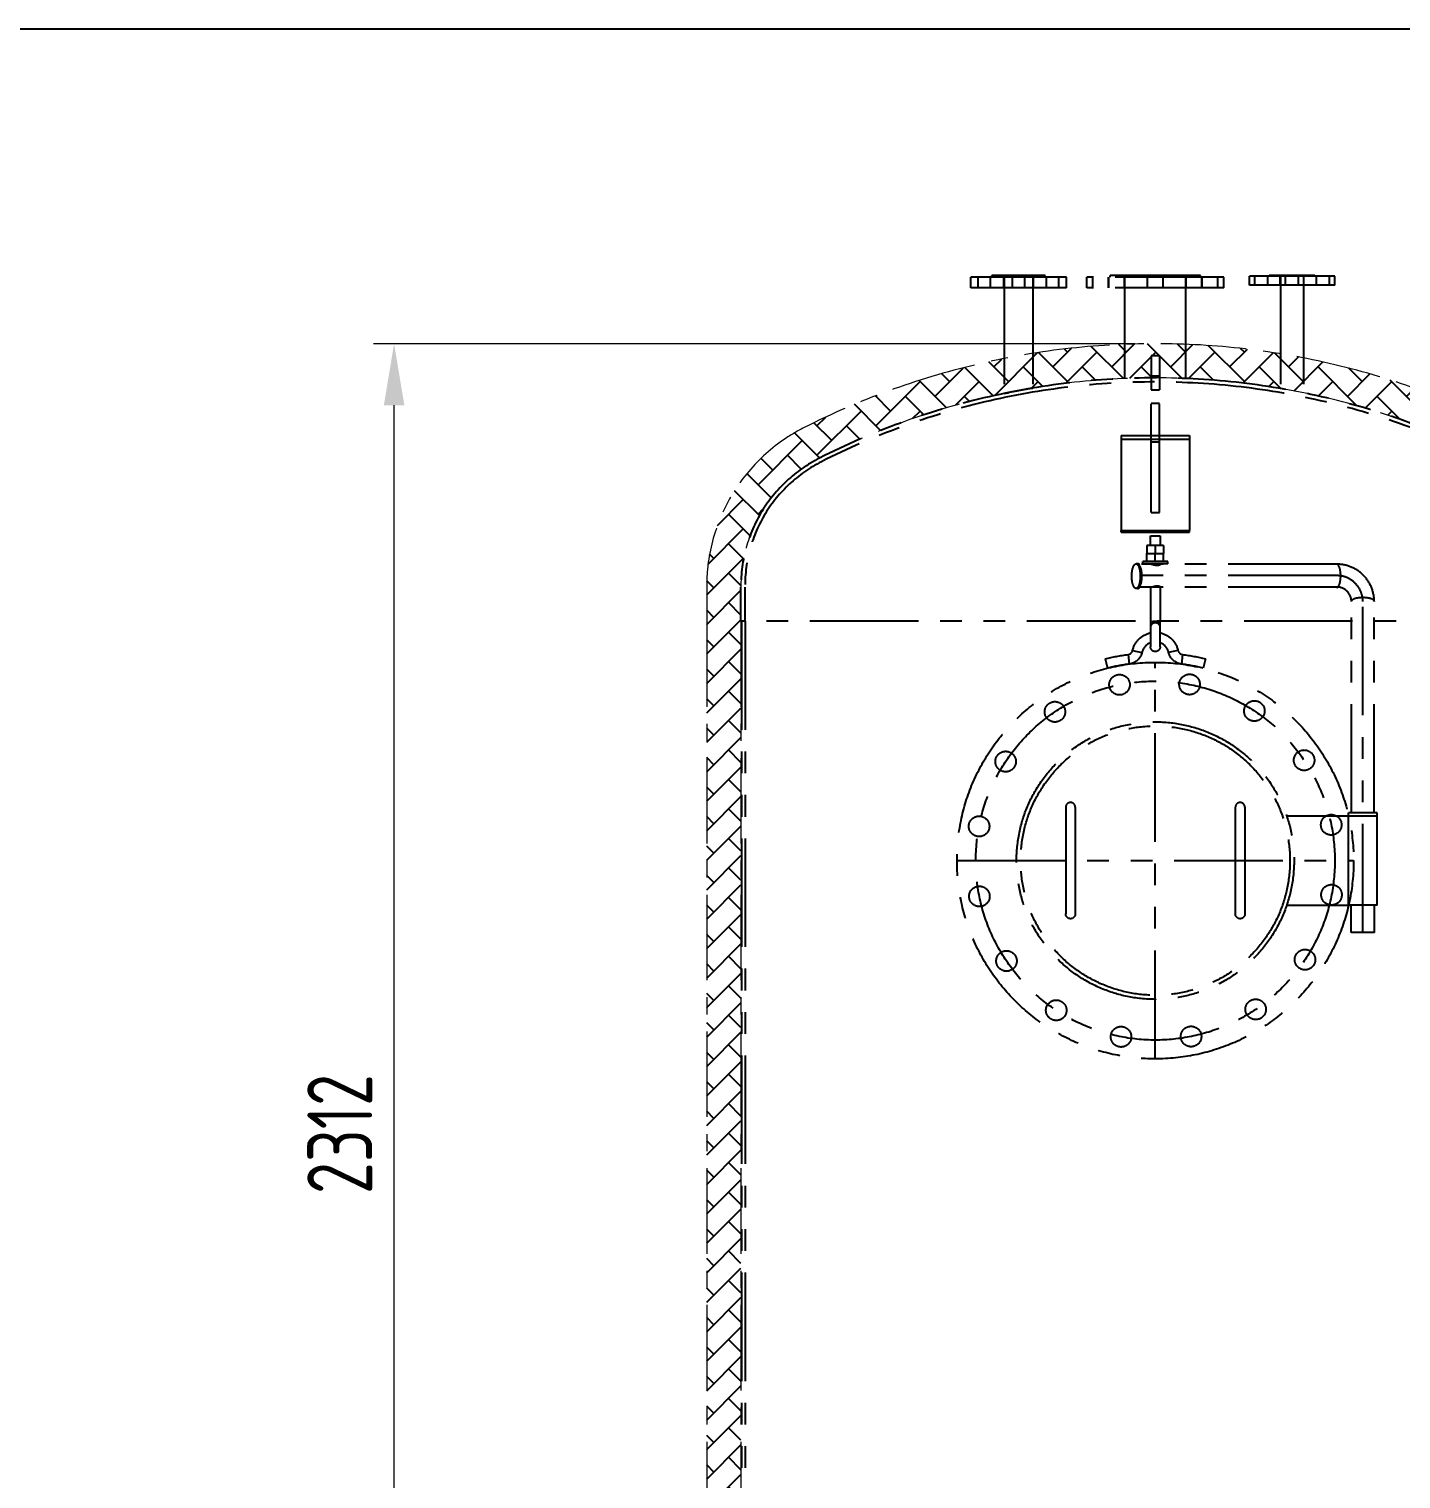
# Model space of a CAD drawing. Header units: millimetres. Extents: x -46397 to 283259, y -8690 to 23983.
# Drawn here: x -17082 to -15076, y 3820 to 5941 of the extents above; entities that cross this region are included whole.
import ezdxf

# ---------------------------------------------------------------- set-up
doc = ezdxf.new("R2010")
doc.units = ezdxf.units.MM
doc.linetypes.add('CENTER', pattern=[2, 1.25, -0.25, 0.25, -0.25])
doc.linetypes.add('PHANTOM', pattern=[63.50000000000001, 31.75, -6.35, 6.35, -6.35, 6.35, -6.35])
doc.layers.get('Defpoints').update_dxf_attribs({"lineweight": 0})
for name, color, linetype, lineweight in [('Dtext', 255, 'Continuous', 20), ('DUONGTAM', 1, 'CENTER', 0), ('PHANTOM 2', 8, 'Continuous', 0)]:
    doc.layers.add(name, color=color, linetype=linetype, lineweight=lineweight)
doc.styles.add('Chu va so', font='arial.ttf')
doc.styles.add('GHI CHÚ 1', font='isocp_IV25.ttf', dxfattribs={"width": 0.8})
doc.styles.add('TCVN', font='arial.ttf')
doc.dimstyles.new('1-30SCALE', dxfattribs={"dimtxt": 75, "dimasz": 75, "dimexe": 37.5, "dimexo": 30, "dimgap": 30, "dimtad": 1, "dimtoh": 1, "dimdec": 0, "dimdsep": 46, "dimtxsty": 'GHI CHÚ 1', "dimcen": 0.09, "dimclrd": 256, "dimclre": 256, "dimclrt": 2, "dimadec": 0, "dimazin": 0, "dimtfac": 1, "dimtdec": 0, "dimtofl": 0, "dimtmove": 0, "dimatfit": 3, "dimfxl": 1, "dimlwd": 0, "dimlwe": 0, "dimarcsym": 0})

# ---------------------------------------------------------------- blocks, each defined once
blk = doc.blocks.new('BO-3')
at = {"color": 251, "linetype": 'PHANTOM', "ltscale": 5, "extrusion": (0, 1, 0)}
for p, q in [((-129.9999999963038, 4981.230927183464), (-269.9999999963038, 4981.230927183464)), ((-269.9999999963038, 4965.230927183464), (-269.9999999963038, 4981.230927183464)), ((-129.9999999963038, 4965.230927183464), (-269.9999999963038, 4965.230927183464)), ((-258.9999999963038, 4965.230927183464), (-258.9999999963038, 4981.230927183464)), ((-240.9999999963038, 4965.230927183464), (-240.9999999963038, 4981.230927183464)), ((-160.9999999963038, 4983.230927183464), (-238.9999999963038, 4983.230927183464)), ((-238.9999999963038, 4981.230927183464), (-238.9999999963038, 4983.230927183464)), ((-221.7499999963038, 4965.230927183464), (-221.7499999963038, 4983.230927183464)), ((-221.0999999963096, 4983.230927183464), (-221.0999999963096, 4810.485748623531)), ((-208.9999999963038, 4965.230927183464), (-208.9999999963038, 4981.230927183464)), ((-190.9999999963038, 4965.230927183464), (-190.9999999963038, 4981.230927183464)), ((-178.899999996298, 4983.230927183464), (-178.899999996298, 4818.394224950793)), ((-178.2499999963038, 4965.230927183464), (-178.2499999963038, 4983.230927183464)), ((-160.9999999963038, 4981.230927183464), (-160.9999999963038, 4983.230927183464)), ((-158.9999999963038, 4965.230927183464), (-158.9999999963038, 4981.230927183464)), ((-140.9999999963038, 4965.230927183464), (-140.9999999963038, 4981.230927183464)), ((-129.9999999963038, 4965.230927183464), (-129.9999999963038, 4981.230927183464)), ((100.0000000036962, 4981.230927183464), (-99.99999999633292, 4981.230927183464)), ((-99.99999999633292, 4965.230927183464), (-99.99999999633292, 4981.230927183464)), ((100.0000000036962, 4965.230927183464), (-99.99999999633292, 4965.230927183464)), ((-91.49999999630381, 4965.230927183464), (-91.49999999630381, 4981.230927183464)), ((-68.49999999630381, 4965.230927183464), (-68.49999999630381, 4981.230927183464)), ((-68.06854249123717, 4965.230927183464), (-68.06854249123717, 4981.230927183464)), ((66.00000000369619, 4983.230927183464), (-65.99999999633292, 4983.230927183464)), ((-65.99999999633292, 4981.230927183464), (-65.99999999633292, 4983.230927183464)), ((-45.06854249123717, 4965.230927183464), (-45.06854249123717, 4981.230927183464)), ((-44.99999999633292, 4965.230927183464), (-44.99999999633292, 4983.230927183464)), ((-44.44999999628635, 4832.320878565234), (-44.44999999628635, 4983.230927183464)), ((-11.49999999630381, 4965.230927183464), (-11.49999999630381, 4981.230927183464)), ((11.50000000369619, 4965.230927183464), (11.50000000369619, 4981.230927183464)), ((44.45000000367872, 4832.320873874947), (44.45000000367872, 4983.230927183464)), ((45.00000000369619, 4965.230927183464), (45.00000000369619, 4983.230927183464)), ((45.06854249862954, 4965.230927183464), (45.06854249862954, 4981.230927183464)), ((66.00000000369619, 4981.230927183464), (66.00000000369619, 4983.230927183464)), ((68.06854249862954, 4965.230927183464), (68.06854249862954, 4981.230927183464)), ((68.50000000369619, 4965.230927183464), (68.50000000369619, 4981.230927183464)), ((91.50000000369619, 4965.230927183464), (91.50000000369619, 4981.230927183464)), ((100.0000000036962, 4965.230927183464), (100.0000000036962, 4981.230927183464)), ((262.5000000036962, 4982.230927183464), (137.5000000036962, 4982.230927183464)), ((137.5000000036962, 4969.230927183464), (137.5000000036962, 4982.230927183464)), ((262.5000000036962, 4969.230927183464), (137.5000000036962, 4969.230927183464)), ((145.5000000036962, 4969.230927183464), (145.5000000036962, 4982.230927183464)), ((164.5000000036962, 4969.230927183464), (164.5000000036962, 4982.230927183464)), ((233.5000000036962, 4983.230927183464), (166.5000000036962, 4983.230927183464)), ((166.5000000036962, 4982.230927183464), (166.5000000036962, 4983.230927183464)), ((182.7500000036962, 4969.230927183464), (182.7500000036962, 4983.230927183464)), ((183.3000000037136, 4983.230927183464), (183.3000000037136, 4817.650045572628)), ((190.5000000036962, 4969.230927183464), (190.5000000036962, 4982.230927183464)), ((209.5000000036962, 4969.230927183464), (209.5000000036962, 4982.230927183464)), ((216.7000000037078, 4983.230927183464), (216.7000000037078, 4811.391199505657)), ((217.2500000036962, 4969.230927183464), (217.2500000036962, 4983.230927183464)), ((233.5000000036962, 4982.230927183464), (233.5000000036962, 4983.230927183464)), ((235.5000000036962, 4969.230927183464), (235.5000000036962, 4982.230927183464)), ((254.5000000036962, 4969.230927183464), (254.5000000036962, 4982.230927183464)), ((262.5000000036962, 4969.230927183464), (262.5000000036962, 4982.230927183464)), ((-5.999999996332917, 4865.989645386075), (-5.999999996332917, 4815.989645386075)), ((6.000000003667083, 4865.989645386075), (-5.999999996332917, 4865.989645386075)), ((6.000000003667083, 4865.989645386075), (6.000000003667083, 4815.989645386075)), ((6.000000003841706, 4835.989645386075), (-5.999999996158294, 4835.989645386075)), ((-5.999999996332917, 4815.989645386075), (6.000000003667083, 4815.989645386075)), ((-5.999999996332917, 4636.731939581961), (-5.999999996332917, 4815.989645386075)), ((6.000000003667083, 4636.731939581961), (6.000000003667083, 4815.989645386075)), ((6.000000003841706, 4795.989645386075), (-5.999999996158294, 4795.989645386075)), ((-49.99999999633292, 4749.434911238273), (-5.999999996332917, 4749.434911238273)), ((-49.99999999633292, 4749.434911238273), (-49.99999999633292, 4720.284192440526)), ((-49.99999999633292, 4743.922801435769), (50.00000000366708, 4743.922801435769)), ((-5.999999996332917, 4749.434911238273), (6.000000003667083, 4749.434911238273)), ((-5.999999996332917, 4740.00050921919), (6.000000003667083, 4740.00050921919)), ((6.000000003667083, 4749.434911238273), (50.00000000366708, 4749.434911238273)), ((50.00000000366708, 4749.434911238273), (50.00000000366708, 4720.284192440526)), ((-49.99999999633292, 4720.284192440526), (-49.99999999633292, 4610.360604277139)), ((50.00000000366708, 4720.284192440526), (50.00000000366708, 4610.360604277139)), ((-5.999999996332917, 4636.731939581961), (6.000000003667083, 4636.731939581961)), ((-49.99999999633292, 4608.062096263788), (-49.99999999633292, 4610.360604277139)), ((-49.99999999633292, 4610.360604277139), (50.00000000366708, 4610.360604277139)), ((-49.99999999633292, 4608.06209626378), (50.00000000366708, 4608.06209626378)), ((50.00000000366708, 4608.062096263788), (50.00000000366708, 4610.360604277139)), ((-12.17113349825377, 4588.616878170191), (-12.17113349825377, 4576.644997531568)), ((-0.01061421743361279, 4588.616878170191), (-12.17113349825377, 4588.616878170191)), ((12.14990506344475, 4588.616878170191), (-0.01061421743361279, 4588.616878170191)), ((-0.01061421743361279, 4588.616878170191), (-0.01061421743361279, 4576.958925838137)), ((12.14990506344475, 4588.616878170191), (12.14990506344475, 4576.958925838137)), ((-25.39864045631839, 4561.702458326987), (-28.2177183185122, 4561.702430618336)), ((18.41670093883295, 4565.313647802881), (-18.41681538231205, 4565.313647802881)), ((-18.41681538231205, 4561.521981136195), (-18.41681538231205, 4565.313647802881)), ((18.41670093883295, 4561.521981136195), (-18.41681538231205, 4561.521981136195)), ((-12.16057650261791, 4576.644997531568), (-12.17113349825377, 4576.644997531568)), ((-12.16057650261791, 4576.958925838137), (-5.72217395529151e-05, 4576.958925838137)), ((-12.16057650261791, 4565.313647802881), (-12.16057650261791, 4576.958925838137)), ((-7.000057221739553, 4561.521981136195), (-7.000057221739553, 4561.158496650276)), ((-5.72217395529151e-05, 4565.313647802881), (-5.72217395529151e-05, 4576.958925838137)), ((-5.72217395529151e-05, 4576.958925838137), (12.16046205913881, 4576.958925838137)), ((6.999942778260447, 4561.521981136195), (6.999942778260447, 4560.115471860297)), ((12.16046205913881, 4565.313647802881), (12.16046205913881, 4576.958925838137)), ((18.41670093883295, 4561.521981136195), (18.41670093883295, 4565.313647802881)), ((-25.3982866134611, 4525.702458328733), (-28.21736447571311, 4525.702430620082)), ((-7.544284193660133, 4527.466848641712), (-23.37487798725488, 4527.466693043321)), ((-7.000057221739553, 4527.516582272123), (-7.000057221739553, 4477.271035457021)), ((6.999942778260447, 4528.559850689568), (6.999942778260447, 4477.271035457021)), ((605.9999427552393, 4477.614315796342), (-606.0000572447607, 4477.614315796342)), ((-604.9999999963038, 4477.614315796342), (-604.9999999963038, 2977.614315796342)), ((-599.9999999963038, 4477.614315796342), (-599.9999999963038, 2977.614315796342)), ((-7.000057221739553, 4477.271035457021), (-7.000057221739553, 4469.013222108353)), ((6.999942778260447, 4469.013222108353), (6.999942778260447, 4477.271035457021)), ((-7.000057221739553, 4469.013222108353), (-7.000057221739553, 4440.265495019781)), ((6.999942778260447, 4440.265495019781), (6.999942778260447, 4469.013222108353)), ((-33.14391143951798, 4435.134511136965), (-19.49644205562072, 4432.012559917717)), ((33.14379699638812, 4435.134511138129), (19.49632761266548, 4432.012559918096)), ((-73.29417485155864, 4422.807022340179), (-70.00005720480112, 4409.200083340975)), ((-39.91730336658657, 4428.984439977145), (-38.12326983152889, 4415.099864230133)), ((39.91718891030177, 4428.984439978862), (38.1231553760008, 4415.099864231763)), ((73.29406040807953, 4422.807022340296), (69.99994276207872, 4409.200083340917)), ((-131.0106142556469, 4205.616611392614), (-131.0106142556469, 4049.616611392556)), ((-117.0106142556469, 4205.616611392614), (-117.0106142556469, 4049.616611392556)), ((116.989385744324, 4205.616611392614), (116.9893857443531, 4049.616611392556)), ((130.9893857443531, 4205.616611392614), (130.9893857443531, 4049.616611392556)), ((282.3615266818088, 4062.642838402387), (282.3615266818088, 4192.590345921139)), ((324.5615426409058, 4197.616611392585), (282.3615426408942, 4197.616611392585)), ((282.3615426408942, 4192.616611392585), (282.3615426408942, 4197.616611392585)), ((324.5615426409058, 4192.616611392585), (282.3615426408942, 4192.616611392585)), ((324.5615426409058, 4192.616611392585), (282.3615426408942, 4192.616611392585)), ((282.3615426408942, 4062.616611392585), (282.3615426408942, 4192.616611392585)), ((324.5615426409058, 4192.616611392585), (324.5615426409058, 4197.616611392585)), ((324.5615426409058, 4062.616611392585), (324.5615426409058, 4192.616611392585)), ((192.2170810831885, 4062.610564423869), (282.3615266818088, 4062.616611392585)), ((324.5615426409058, 4062.616611392585), (282.3615426408942, 4062.616611392585)), ((286.4615426409291, 4022.642838403464), (286.4615426409291, 4062.642838403464)), ((320.4615426409291, 4022.642838403464), (320.4615426409291, 4062.642838403464)), ((320.4615426409291, 4022.642838403464), (286.4615426409291, 4022.642838403464))]:
    blk.add_line(p, q, dxfattribs=at)
at = {"color": 251, "linetype": 'PHANTOM', "ltscale": 5}
for p, q in [((265.461653643084, 4544.466645445782), (-28.21754139714176, 4544.466645445782)), ((265.461653643084, 4527.76664544577), (-23.37346580601297, 4527.76664544577)), ((286.7616376776132, 4197.616611392585), (286.7616536430723, 4506.466645445782)), ((303.4616286313103, 4022.616611392585), (303.461653643084, 4506.466645445782)), ((-5.724476068280637e-05, 3837.616611392585), (-5.724476068280637e-05, 4417.616611392585)), ((282.3615426408942, 4192.616611392585), (192.2191260057152, 4192.616611392585)), ((-290.0000572447607, 4127.616611392585), (289.9999427552393, 4127.616611392585))]:
    blk.add_line(p, q, dxfattribs=at)
blk.add_lwpolyline([(-606.0000573569491, 4477.681669438239), (-606.0000573569491, 4527.674642029956, -0.2844896771697005), (-491.0339997755441, 4716.345409370998, -0.2389866582865144), (491.033753531286, 4716.34547604927, -0.2844896771696986), (605.9999426430436, 4527.674642030014), (605.9999426430509, 4477.681669438297)], format="xyb", close=True, dxfattribs=at)
for points in [[(-600.0000573569491, 4477.681669438239), (-600.0000573569491, 4527.696005619112, -0.2845175878861647), (-488.3209742624063, 4710.993821516439, -0.2389866582865143), (488.3208595484789, 4710.993821516498, -0.284517587886162), (599.9999426430436, 4527.69600561917), (599.9999426430509, 4477.681669438297)], [(320.1616376776365, 4197.616611392585), (320.1616536430956, 4506.466645445782, 0.4142135623731418), (265.461653643084, 4561.166645445765), (-23.90769880404696, 4561.166645445765)]]:
    blk.add_lwpolyline(points, format="xyb", dxfattribs=at)
blk.add_lwpolyline([(-7.000077500997577, 4602.442789373707), (6.999922499002423, 4602.442789373707), (6.999942778260447, 4588.616878170191), (-7.000057221739553, 4588.616878170191)], close=True, dxfattribs=at)
for centre, radius in [((-5.724476068280637e-05, 4127.616611392585), 290), ((-52.33414002380275, 4384.846846329616), 14.99999999999999), ((50.08730404704863, 4385.293747021634), 14.99999999999999), ((-5.724476068280637e-05, 4127.616611392585), 262.5), ((-146.7881944003929, 4345.23897416236), 14.99999999999999), ((144.8834014051519, 4346.511639659233), 14.99999999999999), ((-5.724476068280637e-05, 4127.616611392585), 202.911839007691), ((-5.724476068280637e-05, 4127.616611392585), 196.911839007691), ((-218.8950855319363, 4272.500070011092), 14.99999999999998), ((217.6223055563906, 4274.404748527653), 14.99999999999999), ((-257.6771928943376, 4177.703972653026), 14.99999999999999), ((257.2301777236539, 4179.950694151077), 14.99999999999999), ((-257.2302922023195, 4075.28252858216), 14.99999999999999), ((257.6770784156429, 4077.529250080219), 14.99999999999999), ((-217.6224200350853, 3980.828474205591), 14.99999999999998), ((218.8949710532707, 3982.733152722145), 14.99999999999998), ((-144.8835158838176, 3908.721583074004), 14.99999999999998), ((146.7880799216981, 3909.994248570877), 14.99999999999998), ((-50.08741852574337, 3869.939475711603), 14.99999999999998), ((52.33402554513712, 3870.386376403628), 14.99999999999999)]:
    blk.add_circle(centre, radius, dxfattribs=at)
for centre, radius, start, end in [((-5.72407734580338e-05, 3747.230927163091), 1086.000000020891, 99.48171915702001, 101.7470362451003), ((265.461653643084, 4506.466645445782), 38, 0, 90), ((265.4616536430796, 4506.466645445777), 21.29999999999274, 1.223244316927607e-11, 89.99999999998822), ((-40.94246538064908, 4436.918483271371), 8.000000009349494, 277.362426618919, 347.1149059537475), ((-5.722139030694962e-05, 4427.552629604112), 20.00000000010793, 110.4873151168622, 167.1149060051166), ((-5.722139030694962e-05, 4427.552629604112), 20.00000000010847, 12.88509399574696, 69.51268488669966), ((40.9423509305343, 4436.918483263309), 8.000000000446613, 192.8850939921911, 262.6375733272753), ((-5.722156492993236e-05, 4120.052629605509), 297.4999999988871, 97.36242666936036, 103.6089606275555), ((-5.724275251850486e-05, 4120.052629488831), 297.5000001173405, 76.39103937244447, 82.63757333063963), ((-124.0106142556469, 4205.616611392614), 6.999999999970896, 90, 180), ((-124.0106142556469, 4205.616611392614), 6.999999999983047, 359.9999999983325, 90), ((123.9893857443531, 4205.616611392614), 6.999999999970896, 90, 180), ((123.9893857443531, 4205.616611392614), 6.999999999983047, 359.9999999983325, 90)]:
    blk.add_arc(centre, radius, start, end, dxfattribs=at)
at = {"color": 251, "linetype": 'PHANTOM', "ltscale": 5, "extrusion": (1.224646799147353e-16, 0, -1)}
for centre, radius, start, end in [((5.722139030694962e-05, 4427.552629604112), 34.00000000008544, 12.88509399343565, 78.11884397838587), ((5.722139030694962e-05, 4427.552629604112), 34.00000000008551, 101.8811560216141, 167.114906004253), ((5.72217395529151e-05, 4440.265495019781), 7.000000000000001, 180, 0), ((5.722156492993236e-05, 4120.052629605625), 311.4999999987711, 76.39103937244447, 82.63757333063963), ((40.94246538064908, 4436.918483271371), 22.00000000932632, 192.8850940110951, 262.6375733474512), ((-40.9423509305343, 4436.918483263309), 22.00000000042341, 277.3624266693604, 347.1149060051167), ((5.724275251850486e-05, 4120.05262948886), 311.5000001172759, 97.36242666936036, 103.6089606275555), ((124.0106142556469, 4049.616611392556), 7, 270, 0), ((124.0106142556469, 4049.616611392556), 6.999999999983047, 180, 270), ((-123.9893857443531, 4049.616611392556), 7, 270, 0), ((-123.9893857443531, 4049.616611392556), 6.999999999983047, 180, 270)]:
    blk.add_arc(centre, radius, start, end, dxfattribs=at)
at = {"color": 251, "linetype": 'PHANTOM', "ltscale": 5}
for centre, major_axis, ratio, start_param, end_param in [((-28.21754139714176, 4543.702430619209), (0.0001769214203702303, -17.99999999913053), 0.3420201433110801, -4.712392342089665, 1.570792965089921), ((-25.39846353488974, 4543.70245832786), (-0.0001769214196492008, 17.99999999913005), 0.3420201433110788, -0.4369523718893324, 1.770805724277125e-14), ((265.3140870186908, 4544.16675279469), (-0.008676937170351383, -16.99999778561039), 0.3420201039862122, 0.001492332615766241, 3.141767223431543), ((-25.39846353488974, 4543.70245832786), (0.0001670924524472815, -16.99999999917869), 0.3420201433110913, 0.2861334352366877, 2.704640281706131), ((-25.39846353488974, 4543.702458327831), (0.0001769214179774982, -17.9999999991237), 0.3420201433110494, 2.512942761238707e-13, 0.4369523718887048), ((303.461653643084, 4506.466645445782), (16.99999778561039, -0.008676937170352424), 0.3420201039862122, 0.0001779315463230955, 3.141767223431543), ((-5.72217395529151e-05, 4469.013222108353), (7, -1.13686837721616e-12), 0.9165483303977007, 6.482934680982366e-14, 3.141592653589858)]:
    blk.add_ellipse(centre, major_axis=major_axis, ratio=ratio, start_param=start_param, end_param=end_param, dxfattribs=at)
for points, knots in [([(6.999942778260447, 4561.166645445765), (7.192896454711445, 4561.194552695224), (7.35702785680769, 4561.208376097717), (7.665435271919705, 4561.208376097717), (7.79851894476451, 4561.184804035574), (7.960457246459555, 4561.089116572481), (7.989382084750105, 4561.017059725555), (7.939697335590608, 4560.8356610682), (7.8610948525602, 4560.72628654885), (7.60781099187443, 4560.489963577789), (7.433093711093534, 4560.363203115607), (7.013867843721528, 4560.115686579773), (6.754138022195548, 4559.985801659632), (6.140757226385176, 4559.738314582637), (5.787115345941857, 4559.620950948409), (5.004356607678346, 4559.423121714955), (4.57447403750848, 4559.342745942928), (3.667454790615011, 4559.235257129962), (3.190260421892162, 4559.208306934355), (2.228536884940695, 4559.208297481606), (1.717225321510341, 4559.23523790467), (0.6689087910344824, 4559.342707524271), (0.1319003441021778, 4559.42307387923), (-0.9315798507304862, 4559.620885321861), (-1.459040306624956, 4559.738240566532), (-2.47209405770991, 4559.985712234213), (-2.957729519112036, 4560.115590128806), (-3.856762274750508, 4560.363093963437), (-4.302525809966028, 4560.489848264746), (-5.147890542692039, 4560.726160154378), (-5.547541649837513, 4560.835529753085), (-6.269934619311243, 4561.016920343993), (-6.593299129977822, 4561.088974039119), (-7.143184045387898, 4561.184657301599), (-7.369647131185047, 4561.20822831839), (-7.544310255325399, 4561.20822831839), (-7.544316770625301, 4561.208228318361), (-7.544323285866994, 4561.208228318274)], [11.09545063148111, 11.09545063148111, 11.09545063148111, 11.09545063148111, 12.26863009284545, 12.26863009284545, 13.80061950365411, 13.80061950365411, 15.33260891446277, 15.33260891446277, 16.86459832527144, 16.86459832527144, 18.3965877360801, 18.3965877360801, 19.9317558484828, 19.9317558484828, 21.4669239608855, 21.4669239608855, 23.0020920732882, 23.0020920732882, 24.53726018569089, 24.53726018569089, 26.0724265072786, 26.0724265072786, 27.60759282886631, 27.60759282886631, 29.14275915045402, 29.14275915045402, 30.67792547204172, 30.67792547204172, 32.20991075558159, 32.20991075558159, 33.74189603912146, 33.74189603912146, 35.27388132266132, 35.27388132266132, 36.80586660620119, 36.80586660620119, 36.80592375512329, 36.80592375512329, 36.80592375512329, 36.80592375512329]), ([(-7.544284193660133, 4527.466848641712), (-7.3696299760486, 4527.466850400311), (-7.14317319233669, 4527.490422431254), (-6.593297927815001, 4527.586107894595), (-6.26993315020809, 4527.658164584098), (-5.547539949475322, 4527.839562873405), (-5.147888872597832, 4527.948937182015), (-4.302524634695146, 4528.185259741751), (-3.856761563394684, 4528.312020004078), (-2.957729830406606, 4528.559536514271), (-2.472094827273395, 4528.689421614594), (-1.459041977883317, 4528.936909084519), (-0.9315819636685774, 4529.054272930915), (0.1318977855262347, 4529.252102548626), (0.6689062083605677, 4529.332478492424), (1.717223445593845, 4529.439967543751), (2.228535742266104, 4529.466917804986), (3.190259279217571, 4529.466927257736), (3.667453070287593, 4529.439986900301), (4.574471900181379, 4529.332517519031), (5.004354624368716, 4529.252151335813), (5.787113890808541, 4529.054340277469), (6.140756160079036, 4528.936985244907), (6.754137610667385, 4528.689513970186), (7.013867698551621, 4528.559636255746), (7.433094042818993, 4528.312132395504), (7.607811435125768, 4528.185377894368), (7.861095261760056, 4527.949065593441), (7.939697600202635, 4527.839695783963), (7.989382038067561, 4527.658304825038), (7.960457035107538, 4527.586250972488), (7.798518626368605, 4527.490567495048), (7.665435012720991, 4527.466996420981), (7.357027897785883, 4527.466996420981), (7.19289651105646, 4527.480819276554), (6.999942778260447, 4527.508725427722)], [12.26868725558518, 12.26868725558518, 12.26868725558518, 12.26868725558518, 13.80061766379233, 13.80061766379233, 15.33260522092152, 15.33260522092152, 16.86459277805071, 16.86459277805071, 18.3965803351799, 18.3965803351799, 19.93175030471649, 19.93175030471649, 21.46692027425309, 21.46692027425309, 23.00209024378968, 23.00209024378968, 24.53726021332628, 24.53726021332628, 26.07242467778511, 26.07242467778511, 27.60758914224396, 27.60758914224396, 29.1427536067028, 29.1427536067028, 30.67791807116163, 30.67791807116163, 32.20990520837489, 32.20990520837489, 33.74189234558814, 33.74189234558814, 35.27387948280139, 35.27387948280139, 36.80586662001465, 36.80586662001465, 37.97904572191528, 37.97904572191528, 37.97904572191528, 37.97904572191528]), ([(-7.000057221739553, 4477.271035457021), (-7.000057221739553, 4477.271865692126), (-6.999985410773661, 4477.272697064202), (-6.993168393790256, 4477.312212428622), (-6.831513064738829, 4477.353058618717), (-6.217999100510497, 4477.435814668765), (-5.774623272242025, 4477.477102360446), (-4.625884231470991, 4477.55684953898), (-3.918909703264944, 4477.594419405204), (-2.518086954776663, 4477.646463866075), (-1.864272236882243, 4477.663789058182), (-0.9095866251736879, 4477.677229810264), (-0.6269073132425547, 4477.679817519695), (-0.11765967780957, 4477.681889172169), (0.1081798250088468, 4477.681901762719), (0.62039627332706, 4477.679874809217), (0.9060270390473306, 4477.67727649243), (1.940405822591856, 4477.662720414568), (2.665484867931809, 4477.642436348446), (4.134003975894302, 4477.584118061166), (4.840475815057289, 4477.544272569232), (5.878308345505502, 4477.467154991746), (6.249716212158091, 4477.431292899875), (6.829152827558573, 4477.353623140361), (6.993007741868496, 4477.312480288141), (6.999870967294555, 4477.272697063794), (6.999942778260447, 4477.271865691951), (6.999942778260447, 4477.271035457021)], [-0.05497512641963984, -0.05497512641963984, -0.05497512641963984, -0.05497512641963984, 0, 0, 2.554471175099234, 2.554471175099234, 5.077984403318881, 5.077984403318881, 7.725002152590822, 7.725002152590822, 9.779262450715239, 9.779262450715239, 10.63176145104998, 10.63176145104998, 11.30893343527612, 11.30893343527612, 12.17024984601504, 12.17024984601504, 14.45829381260636, 14.45829381260636, 17.18471743044687, 17.18471743044687, 19.37788325492622, 19.37788325492622, 21.95005581937257, 21.95005581937257, 22.00503120942761, 22.00503120942761, 22.00503120942761, 22.00503120942761])]:
    blk.add_open_spline(points, degree=3, knots=knots, dxfattribs=at)
blk = doc.blocks.new('*D2584')
at = {"layer": 'Defpoints', "color": 0, "transparency": 16777216}
for p in [(-16548.55765862964, 5480.394972210826), (-15435.38348404304, 5480.394972210826, -1.499105149169903), (-15435.38401425039, 3168.366626695606, -1.499105149169903)]:
    blk.add_point(p, dxfattribs=at)
at = {"layer": 'PHANTOM 2', "linetype": 'Continuous', "lineweight": 0, "transparency": 16777216}
for p, q in [((-15465.38348404304, 5480.394972210826), (-16578.55765862964, 5480.394972210826)), ((-16548.55765862964, 3258.366626695606), (-16548.55765862964, 5390.394972210826)), ((-15465.38401425039, 3168.366626695606), (-16578.55765862964, 3168.366626695606))]:
    blk.add_line(p, q, dxfattribs=at)
at = {"layer": 'PHANTOM 2', "transparency": 16777216}
for points in [[(-16563.55765862964, 5390.394972210826), (-16533.55765862964, 5390.394972210826), (-16548.55765862964, 5480.394972210826)], [(-16563.55765862964, 3258.366626695606), (-16533.55765862964, 3258.366626695606), (-16548.55765862964, 3168.366626695606)]]:
    blk.add_solid(points, dxfattribs=at)
at = {"layer": 'PHANTOM 2', "color": 2, "transparency": 16777216, "insert": (-16627.91971484265, 4324.38079945322), "char_height": 95, "attachment_point": 5, "rotation": 90, "style": 'GHI CHÚ 1'}
blk.add_mtext('2312', dxfattribs=at)
blk = doc.blocks.new('*U1840')
at = {"lineweight": 25}
for points in [[(0, 0), (16755.87448414474, 0), (16755.87448414474, 10975.97352968365), (0, 10975.97352968365)], [(0, 0), (12669.0758857044, 0), (12669.0758857044, 10975.97352968365), (0, 10975.97352968365)]]:
    blk.add_lwpolyline(points, close=True, dxfattribs=at)
at = {"layer": 'Dtext', "ltscale": 0.1}
for tag, p, height, style in [('FOR_APPROVAL3', (13506.88379500667, 4117.459143427712, -0.6601965626605263), 87.57402098765583, 'TCVN'), ('REV_3', (12777.01998178306, 4122.595541921245), 72.97835082304653, 'TCVN'), ('REV_2', (12777.01998178306, 3850.142302026221), 72.97835082304653, 'TCVN'), ('FOR_APPROVAL2', (13506.88379500667, 3845.005903531679, -0.6601965626605263), 87.57402098765583, 'TCVN'), ('REV_1', (12777.01998138832, 3577.689062130215), 72.97835082304653, 'TCVN'), ('FOR_APPROVAL1', (13506.88379500667, 3572.552675478804, -0.6318194461300569), 87.57402098765583, 'TCVN'), ('NGUOI_VE', (14284.44757114597, 3301.342667131742, -0.6133649869149843), 87.57402098765583, 'TCVN'), ('NGUOI_KIEM_2', (15058.3308489532, 3301.342667131742, -0.712834296636296), 87.57402098765583, 'TCVN'), ('NGUOI_DUYET', (15993.13131146353, 3301.342667131742, -0.712834296636296), 87.57402098765583, 'TCVN'), ('REV_0', (12777.01998178306, 3305.235822235195), 72.97835082304653, 'TCVN'), ('1.1_A4', (16040.01854118213, 166.2027495990373, -0.6779322583101781), 87.57402098765583, 'Chu va so'), ('A4_A4', (16331.43570809459, 166.2027495990373, -0.6779322583101781), 87.57402098765583, 'Chu va so'), ('REV.', (16571.40580941325, 166.2027495990373, -0.6779322583101781), 87.57402098765583, 'Chu va so')]:
    blk.add_attdef(tag, p, '', height=height, dxfattribs=dict(at, style=style))
for tag, p, height, style, width in [('NGAY_REV03', (12961.97731521531, 4117.459159217214, -0.6601965626605263), 75.8974848559684, 'TCVN', 0.95), ('NGAY_REV02', (12961.97731521531, 3845.005919322218, -0.6601965626605263), 75.8974848559684, 'TCVN', 0.95), ('NGAY_REV01', (12961.97731521531, 3572.552679426186, -0.6601965626605263), 75.8974848559684, 'TCVN', 0.95), ('NGAY_REV0', (12961.97731521531, 3300.099439530181, -0.7169507981882811), 75.8974848559684, 'TCVN', 0.95), ('DWD.NO', (12955.19321075817, 71.04984279513532, -0.6779322583101781), 116.7653613168744, 'Chu va so', 0.85)]:
    blk.add_attdef(tag, p, '', height=height, dxfattribs=dict(at, style=style, width=width))
at = {"layer": 'Dtext', "lineweight": 25, "ltscale": 0.1, "style": 'Chu va so'}
for tag, p, height in [('PROJECT_CODE', (13799.12366572146, 1371.995185943195), 175.1480419753117), ('TITLE1', (13040.5960709774, 1046.318567712862, -0.6779322583104245), 116.7653613168744), ('TITLE2', (13040.5960709774, 771.7328020906507, -0.6779322583104245), 116.7653613168744), ('TITLE3', (13040.5960709774, 499.2795621956276, -0.6779322583104245), 116.7653613168744)]:
    blk.add_attdef(tag, p, '', height=height, dxfattribs=at)

msp = doc.modelspace()

# ---------------------------------------------------------------- block references
msp.add_blockref('BO-3', (-15435.38401620643, 596.6991298684434, -1.499105149169903))

# ---------------------------------------------------------------- dimensions: what is measured, and where the dimension line sits
at = {"layer": 'PHANTOM 2'}
dim = msp.add_linear_dim(base=(-16548.55765862964, 5480.394972210826), p1=(-15435.38401425039, 3168.366626695604, -1.499105149169903), p2=(-15435.38348404303, 5480.394972210825, -1.499105149169903), angle=90, dimstyle='1-30SCALE', override={"dimtxt": 95, "dimasz": 90, "dimexe": 30, "dimtmove": 1}, dxfattribs=at)
dim.commit()
dim.dimension.update_dxf_attribs({"geometry": '*D2584', "text_midpoint": (-16627.91971484265, 4324.38079945322)})

# ---------------------------------------------------------------- next in the draw order: block references
at = {"xscale": 0.9084576280678549, "yscale": 0.9084576280678549, "zscale": 0.9084576280678549}
msp.add_blockref('*U1840', (-25147.50891073211, -4030.529872147279), dxfattribs=at)

# ---------------------------------------------------------------- next in the draw order: hatches: boundary and pattern name
h = msp.add_hatch()
h.set_pattern_fill('AR-HBONE', color=1, scale=0.3)
h.set_pattern_definition([(45, (-282923.9979270517, -5674.705977216247), (0, 43.10522938113193), [91.44, -30.48]), (135, (-282902.4453270517, -5653.153377216247), (4.263256414560601e-15, 43.10522938113193), [91.44, -30.48])])
edge = h.paths.add_edge_path()
edge.add_line((-14779.3840142691, 3524.555132402826), (-14779.3840142691, 5124.206465215781))
edge.add_arc((-15039.24599252059, 5125.857425441247), 259.8672226550366, 359.6359922254444, 423.1169667415435)
edge.add_arc((-15435.38401428337, 4344.393628654208), 1136.00134355679, 63.1183280641451, 116.8816184490646)
edge.add_arc((-15831.5211612187, 5125.856891881416), 259.8680940998796, 116.8829182880217, 180.3638907443265)
edge.add_line((-16091.3840142691, 5124.20645690578), (-16091.3840142691, 3524.555140712835))
edge.add_arc((-15831.52215563535, 3522.904099286579), 259.8671035556069, 179.6359741550151, 243.1169466113345)
edge.add_arc((-15435.38401425042, 4304.367980882769), 1136.001354187139, 243.1183200120746, 296.8816103969757)
edge.add_arc((-15039.24697819143, 3522.904773294542), 259.8682044877388, 296.88289934597, 360.3638738621672)
edge = h.paths.add_edge_path(flags=16)
edge.add_line((-16041.3840142691, 3524.387826217644), (-16041.3840142691, 5124.373771400962))
edge.add_arc((-15831.52215563518, 5125.857498331927), 209.8671035557809, 116.88305338869239, 180.4050753922423, ccw=False)
edge.add_arc((-15435.38401426707, 4344.394971917707), 1086.000145450308, 63.11835869769362, 116.88164908259421, ccw=False)
edge.add_arc((-15039.24599252042, 5125.85742544136), 209.8672226548663, -0.40505526201701514, 63.11696674156889, ccw=False)
edge.add_line((-14829.3840142691, 5124.37377140102), (-14829.3840142691, 3524.387826217586))
edge.add_arc((-15039.24599252053, 3522.90417217725), 209.8672226549791, -63.11696674152728, 0.4050552620158214, ccw=False)
edge.add_arc((-15435.38401426707, 4304.366625700663), 1086.000145450101, 243.11835091740022, 296.8816413023147, ccw=False)
edge.add_arc((-15831.52215563518, 3522.904099286679), 209.8671035557798, 179.5949246077577, 243.11694661130758, ccw=False)

# ---------------------------------------------------------------- next in the draw order: linework, layer by layer
at = {"layer": 'DUONGTAM', "color": 5, "lineweight": 0, "ltscale": 100, "elevation": -1.499105149169903}
msp.add_lwpolyline([(-16091.3840142691, 5074.380798809361), (-16091.3840142691, 3574.380798809361), (-16091.3840142691, 3524.555140712835, 0.2842960782398918), (-15949.02650263056, 3291.120493421944, 0.2389866582865138), (-14921.74275655212, 3291.11986955702, 0.2842960879540954), (-14779.3840142691, 3524.555132402826), (-14779.3840142691, 3574.380798809303), (-14779.3840142691, 5074.380798809303), (-14779.3840142691, 5124.206465215781, 0.2842960879540954), (-14921.74167310662, 5357.641178818194, 0.2389866582865138), (-15949.02540957241, 5357.641658313412, 0.2842960782398824), (-16091.3840142691, 5124.20645690578)], format="xyb", close=True, dxfattribs=at)
msp.add_lwpolyline([(-16041.3840142691, 5074.380798809361), (-16041.3840142691, 3574.380798809361), (-16041.3840142691, 3524.387826217644, 0.2844896771697005), (-15926.41795668774, 3335.717058876602, 0.2389866582865144), (-14944.35020338092, 3335.71699219833, 0.2844896771696986), (-14829.3840142691, 3524.387826217586), (-14829.3840142691, 3574.380798809303), (-14829.3840142691, 5074.380798809303), (-14829.3840142691, 5124.37377140102, 0.2844896771696986), (-14944.35020338092, 5313.044605420277, 0.2389866582865144), (-15926.41795668774, 5313.044538742004, 0.2844896771697005), (-16041.3840142691, 5124.373771400962), (-16041.3840142691, 5074.380798809245)], format="xyb", dxfattribs=at)

doc.saveas('drawing.dxf')
